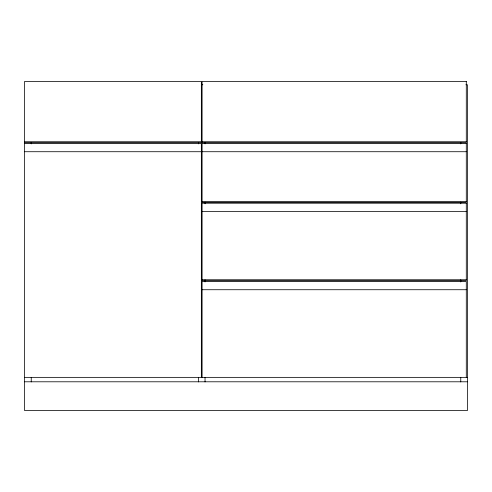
<?xml version="1.0" encoding="UTF-8"?>
<svg xmlns="http://www.w3.org/2000/svg" width="492" height="492" viewBox="0 0 492 492"><rect width="100%" height="100%" fill="white"/><g stroke="black" fill="none" stroke-linecap="round" stroke-linejoin="round"><path stroke-width="0.74" d="M201.351 84.747L202.827 84.747M465.924 84.747L467.4 84.747L467.4 410.574L24.6 410.574L24.6 81.426L201.351 81.426L201.351 142.68L24.6 142.68M24.6 141.757L201.351 141.757M202.089 141.757L466.293 141.757M24.6 143.418L201.351 143.418L201.351 377.364M24.6 151.72L201.351 151.72M202.089 151.72L466.293 151.72M202.089 201.535L466.293 201.535M202.089 211.498L466.293 211.498M202.089 279.763L466.293 279.763M202.089 289.726L466.293 289.726M24.6 377.364L467.4 377.364M24.6 381.792L467.4 381.792M466.293 377.364L466.293 281.424L202.089 281.424L202.089 377.364M460.758 142.299L460.758 143.885M460.758 202.15L460.758 203.793M460.758 279.825L460.758 281.953M460.758 377.364L460.758 381.921M205.041 142.299L205.041 143.885M205.041 202.15L205.041 203.793M205.041 279.825L205.041 281.953M205.041 377.364L205.041 381.921M198.399 142.299L198.399 143.885M198.399 377.364L198.399 381.921M31.242 142.299L31.242 143.885M31.242 377.364L31.242 381.921M466.293 81.426L202.089 81.426L202.089 142.68L466.293 142.68L466.293 81.426M466.293 143.418L202.089 143.418L202.089 202.458L466.293 202.458L466.293 143.418M466.293 203.196L202.089 203.196L202.089 280.686L466.293 280.686L466.293 203.196"/></g></svg>
